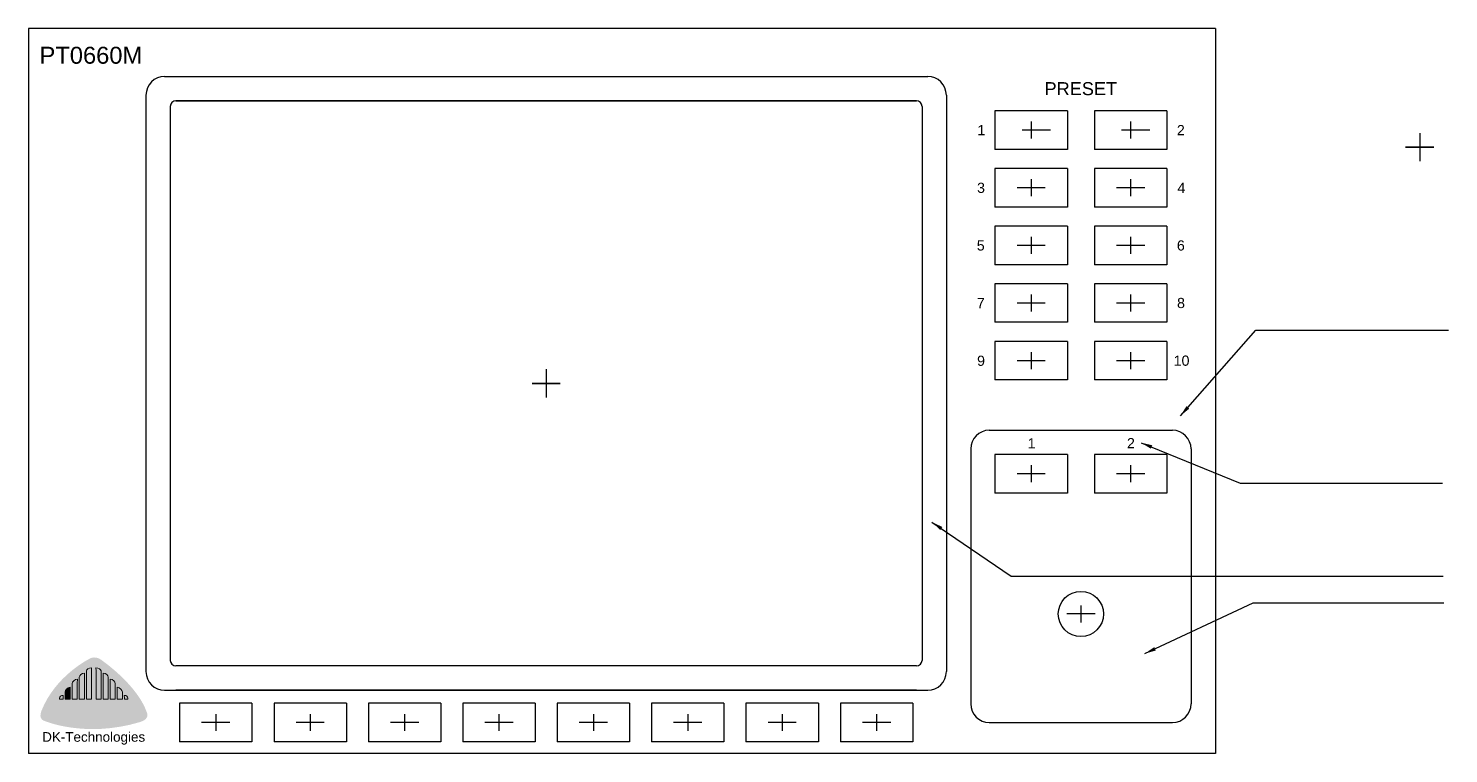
# Model space of a CAD drawing. Header units: millimetres. Extents: x 34 to 553, y -42 to 370.
# Drawn here: x 79.6 to 330.9, y 241.2 to 369.6 of the extents above; entities that cross this region are included whole.
import ezdxf

# ---------------------------------------------------------------- set-up
doc = ezdxf.new("R2010")
doc.units = ezdxf.units.MM
for name, color, linetype in [('Forplade', 4, 'Continuous'), ('LOGO_LARGE_IMAGE', 1, 'Continuous'), ('MSD200C', 4, 'Continuous'), ('ramme', 4, 'Continuous')]:
    doc.layers.add(name, color=color, linetype=linetype)
doc.styles.add('DK-Audio', font='ARIAL.TTF')
doc.dimstyles.new('DK-audio', dxfattribs={"dimtxt": 4, "dimasz": 2, "dimexe": 0.18, "dimexo": 0.0625, "dimgap": 1, "dimtad": 2, "dimdec": 1, "dimzin": 0, "dimdsep": 46, "dimtxsty": 'Standard', "dimcen": 5, "dimadec": 1, "dimazin": 0, "dimtfac": 1, "dimtdec": 1, "dimtofl": 0, "dimtmove": 2, "dimatfit": 3, "dimfxl": 0, "dimtolj": 1, "dimtzin": 0, "dimarcsym": 0})

msp = doc.modelspace()

# ---------------------------------------------------------------- hatches: boundary and pattern name
at = {"linetype": 'Continuous', "lineweight": 0}
h = msp.add_hatch(color=0, dxfattribs=at)
edge = h.paths.add_edge_path()
edge.add_spline(control_points=[(88.61, 254.77), (88.61, 255.09), (89.01, 255.47), (89.51, 255.47), (89.51, 255.47), (89.51, 254.89), (89.51, 254.89), (89.51, 254.89), (89.51, 250.9), (89.51, 250.9), (89.51, 250.9), (88.61, 250.9), (88.61, 250.9), (88.61, 250.9), (88.61, 254.77), (88.61, 254.77)], knot_values=[0, 0, 0, 0, 1, 1, 1, 2, 2, 2, 3, 3, 3, 4, 4, 4, 5, 5, 5, 5], degree=3, periodic=0)
edge = h.paths.add_edge_path()
edge.add_spline(control_points=[(89.87, 255.88), (89.87, 256.18), (90.27, 256.42), (90.77, 256.42), (90.77, 256.42), (90.76, 255.89), (90.76, 255.89), (90.76, 255.89), (90.76, 250.9), (90.76, 250.9), (90.76, 250.9), (89.87, 250.9), (89.87, 250.9), (89.87, 250.9), (89.87, 255.88), (89.87, 255.88)], knot_values=[0, 0, 0, 0, 1, 1, 1, 2, 2, 2, 3, 3, 3, 4, 4, 4, 5, 5, 5, 5], degree=3, periodic=0)
edge = h.paths.add_edge_path()
edge.add_spline(control_points=[(92.45, 255.88), (92.45, 256.18), (92.05, 256.42), (91.55, 256.42), (91.55, 256.42), (91.56, 255.89), (91.56, 255.89), (91.56, 255.89), (91.56, 250.9), (91.56, 250.9), (91.56, 250.9), (92.45, 250.9), (92.45, 250.9), (92.45, 250.9), (92.45, 255.88), (92.45, 255.88)], knot_values=[0, 0, 0, 0, 1, 1, 1, 2, 2, 2, 3, 3, 3, 4, 4, 4, 5, 5, 5, 5], degree=3, periodic=0)
edge = h.paths.add_edge_path()
edge.add_spline(control_points=[(93.71, 254.77), (93.71, 255.09), (93.31, 255.47), (92.81, 255.47), (92.81, 255.47), (92.82, 254.89), (92.82, 254.89), (92.82, 254.89), (92.82, 250.9), (92.82, 250.9), (92.82, 250.9), (93.71, 250.9), (93.71, 250.9), (93.71, 250.9), (93.71, 254.77), (93.71, 254.77)], knot_values=[0, 0, 0, 0, 1, 1, 1, 2, 2, 2, 3, 3, 3, 4, 4, 4, 5, 5, 5, 5], degree=3, periodic=0)
edge = h.paths.add_edge_path()
edge.add_spline(control_points=[(94.97, 253.65), (94.97, 253.97), (94.57, 254.41), (94.07, 254.41), (94.07, 254.41), (94.07, 253.71), (94.07, 253.71), (94.07, 253.71), (94.07, 250.9), (94.07, 250.9), (94.07, 250.9), (94.97, 250.9), (94.97, 250.9), (94.97, 250.9), (94.97, 253.65), (94.97, 253.65)], knot_values=[0, 0, 0, 0, 1, 1, 1, 2, 2, 2, 3, 3, 3, 4, 4, 4, 5, 5, 5, 5], degree=3, periodic=0)
edge = h.paths.add_edge_path()
edge.add_spline(control_points=[(96.23, 252.13), (96.23, 252.42), (95.82, 253), (95.32, 253), (95.32, 253), (95.33, 252.17), (95.33, 252.17), (95.33, 252.17), (95.33, 250.9), (95.33, 250.9), (95.33, 250.9), (96.23, 250.9), (96.23, 250.9), (96.23, 250.9), (96.23, 252.13), (96.23, 252.13)], knot_values=[0, 0, 0, 0, 1, 1, 1, 2, 2, 2, 3, 3, 3, 4, 4, 4, 5, 5, 5, 5], degree=3, periodic=0)
edge = h.paths.add_edge_path()
edge.add_spline(control_points=[(97.2, 251.1), (97.2, 251.31), (96.92, 251.54), (96.57, 251.54), (96.57, 251.54), (96.58, 251.11), (96.58, 251.11), (96.58, 251.11), (96.58, 250.9), (96.58, 250.9), (96.58, 250.9), (97.2, 250.9), (97.2, 250.9), (97.2, 250.9), (97.2, 251.1), (97.2, 251.1)], knot_values=[0, 0, 0, 0, 1, 1, 1, 2, 2, 2, 3, 3, 3, 4, 4, 4, 5, 5, 5, 5], degree=3, periodic=0)
edge = h.paths.add_edge_path()
edge.add_spline(control_points=[(85.12, 251.1), (85.12, 251.31), (85.4, 251.54), (85.75, 251.54), (85.75, 251.54), (85.74, 251.11), (85.74, 251.11), (85.74, 251.11), (85.74, 250.9), (85.74, 250.9), (85.74, 250.9), (85.12, 250.9), (85.12, 250.9), (85.12, 250.9), (85.12, 251.1), (85.12, 251.1)], knot_values=[0, 0, 0, 0, 1, 1, 1, 2, 2, 2, 3, 3, 3, 4, 4, 4, 5, 5, 5, 5], degree=3, periodic=0)
h = msp.add_hatch(color=0, dxfattribs=at)
edge = h.paths.add_edge_path()
edge.add_spline(control_points=[(87.35, 253.65), (87.35, 253.97), (87.76, 254.41), (88.26, 254.41), (88.26, 254.41), (88.25, 253.71), (88.25, 253.71), (88.25, 253.71), (88.25, 250.9), (88.25, 250.9), (88.25, 250.9), (87.35, 250.9), (87.35, 250.9), (87.35, 250.9), (87.35, 253.65), (87.35, 253.65)], knot_values=[0, 0, 0, 0, 1, 1, 1, 2, 2, 2, 3, 3, 3, 4, 4, 4, 5, 5, 5, 5], degree=3, periodic=0)
h = msp.add_hatch(color=0, dxfattribs=at)
edge = h.paths.add_edge_path()
edge.add_spline(control_points=[(86.1, 252.13), (86.1, 252.42), (86.5, 253), (87, 253), (87, 253), (86.99, 252.17), (86.99, 252.17), (86.99, 252.17), (86.99, 250.9), (86.99, 250.9), (86.99, 250.9), (86.1, 250.9), (86.1, 250.9), (86.1, 250.9), (86.1, 252.13), (86.1, 252.13)], knot_values=[0, 0, 0, 0, 1, 1, 1, 2, 2, 2, 3, 3, 3, 4, 4, 4, 5, 5, 5, 5], degree=3, periodic=0)
at = {"layer": 'LOGO_LARGE_IMAGE', "lineweight": 0}
h = msp.add_hatch(color=1, dxfattribs=at)
h.dxf.hatch_style = 2
edge = h.paths.add_edge_path()
edge.add_spline(control_points=[(90.17, 257.89), (90.17, 257.89), (84.32, 254.94), (81.9, 248.8), (81.3, 247.29), (82.46, 247.03), (82.46, 247.03), (82.46, 247.03), (89.66, 243.92), (99.35, 246.83), (101.31, 247.42), (100.49, 248.65), (100.49, 248.65), (100.49, 248.65), (99.42, 252.79), (92.49, 257.84), (91.23, 258.75), (90.17, 257.89), (90.17, 257.89)], knot_values=[0, 0, 0, 0, 1, 1, 1, 2, 2, 2, 3, 3, 3, 4, 4, 4, 5, 5, 5, 6, 6, 6, 6], degree=3, periodic=0)
h = msp.add_hatch(color=0, dxfattribs=at)
h.dxf.hatch_style = 2
edge = h.paths.add_edge_path()
edge.add_spline(control_points=[(85.32, 249.22), (84.44, 249.22), (84.44, 250.12), (84.44, 250.12), (84.44, 250.12), (89.81, 250.12), (89.81, 250.12), (89.81, 250.12), (90.78, 250.09), (90.78, 249), (90.78, 248.04), (90.1, 247.79), (89.81, 247.79), (89.52, 247.79), (83.47, 247.79), (83.47, 247.79), (83.47, 247.79), (83.46, 248.67), (84.41, 248.67), (84.41, 248.67), (89.71, 248.67), (89.71, 248.67), (89.71, 248.67), (89.94, 248.7), (89.94, 249), (89.94, 249.21), (89.68, 249.25), (89.68, 249.25), (89.68, 249.25), (85.87, 249.22), (85.32, 249.22)], knot_values=[0, 0, 0, 0, 1, 1, 1, 2, 2, 2, 3, 3, 3, 4, 4, 4, 5, 5, 5, 6, 6, 6, 7, 7, 7, 8, 8, 8, 9, 9, 9, 10, 10, 10, 10], degree=3, periodic=0)
h = msp.add_hatch(color=0, dxfattribs=at)
h.dxf.hatch_style = 2
edge = h.paths.add_edge_path()
edge.add_spline(control_points=[(91.59, 250.13), (91.59, 250.13), (91.59, 247.8), (91.59, 247.8), (91.59, 247.8), (92.46, 247.8), (92.46, 247.8), (92.46, 247.8), (92.46, 247.98), (92.46, 247.98), (92.46, 247.98), (92.44, 248.13), (92.61, 248.19), (92.68, 248.22), (92.9, 248.2), (92.9, 248.2), (92.9, 248.2), (98.94, 247.8), (98.94, 247.8), (98.94, 247.8), (98.71, 248.45), (98.15, 248.6), (97.94, 248.66), (95.95, 248.72), (94.68, 248.83), (93.74, 248.91), (92.78, 248.91), (94.68, 249.05), (95.92, 249.15), (96.97, 249.23), (97.16, 249.25), (97.69, 249.31), (97.95, 250.14), (97.95, 250.14), (97.95, 250.14), (92.91, 249.72), (92.91, 249.72), (92.91, 249.72), (92.71, 249.69), (92.64, 249.71), (92.44, 249.77), (92.46, 249.96), (92.46, 249.96), (92.46, 249.96), (92.46, 250.13), (92.46, 250.13), (92.46, 250.13), (91.59, 250.13), (91.59, 250.13)], knot_values=[0, 0, 0, 0, 1, 1, 1, 2, 2, 2, 3, 3, 3, 4, 4, 4, 5, 5, 5, 6, 6, 6, 7, 7, 7, 8, 8, 8, 9, 9, 9, 10, 10, 10, 11, 11, 11, 12, 12, 12, 13, 13, 13, 14, 14, 14, 15, 15, 15, 16, 16, 16, 16], degree=3, periodic=0)

# ---------------------------------------------------------------- linework, layer by layer
at = {"layer": 'LOGO_LARGE_IMAGE', "color": 0, "lineweight": 0}
for points in [[(89.87, 255.88), (89.87, 256.18), (90.27, 256.42), (90.77, 256.42), (90.77, 256.42), (90.76, 255.89), (90.76, 255.89), (90.76, 255.89), (90.76, 250.9), (90.76, 250.9), (90.76, 250.9), (89.87, 250.9), (89.87, 250.9), (89.87, 250.9), (89.87, 255.88), (89.87, 255.88)], [(92.45, 255.88), (92.45, 256.18), (92.05, 256.42), (91.55, 256.42), (91.55, 256.42), (91.56, 255.89), (91.56, 255.89), (91.56, 255.89), (91.56, 250.9), (91.56, 250.9), (91.56, 250.9), (92.45, 250.9), (92.45, 250.9), (92.45, 250.9), (92.45, 255.88), (92.45, 255.88)], [(87.35, 253.65), (87.35, 253.97), (87.76, 254.41), (88.26, 254.41), (88.26, 254.41), (88.25, 253.71), (88.25, 253.71), (88.25, 253.71), (88.25, 250.9), (88.25, 250.9), (88.25, 250.9), (87.35, 250.9), (87.35, 250.9), (87.35, 250.9), (87.35, 253.65), (87.35, 253.65)], [(88.61, 254.77), (88.61, 255.09), (89.01, 255.47), (89.51, 255.47), (89.51, 255.47), (89.51, 254.89), (89.51, 254.89), (89.51, 254.89), (89.51, 250.9), (89.51, 250.9), (89.51, 250.9), (88.61, 250.9), (88.61, 250.9), (88.61, 250.9), (88.61, 254.77), (88.61, 254.77)], [(93.71, 254.77), (93.71, 255.09), (93.31, 255.47), (92.81, 255.47), (92.81, 255.47), (92.82, 254.89), (92.82, 254.89), (92.82, 254.89), (92.82, 250.9), (92.82, 250.9), (92.82, 250.9), (93.71, 250.9), (93.71, 250.9), (93.71, 250.9), (93.71, 254.77), (93.71, 254.77)], [(94.97, 253.65), (94.97, 253.97), (94.57, 254.41), (94.07, 254.41), (94.07, 254.41), (94.07, 253.71), (94.07, 253.71), (94.07, 253.71), (94.07, 250.9), (94.07, 250.9), (94.07, 250.9), (94.97, 250.9), (94.97, 250.9), (94.97, 250.9), (94.97, 253.65), (94.97, 253.65)], [(85.12, 251.1), (85.12, 251.31), (85.4, 251.54), (85.75, 251.54), (85.75, 251.54), (85.74, 251.11), (85.74, 251.11), (85.74, 251.11), (85.74, 250.9), (85.74, 250.9), (85.74, 250.9), (85.12, 250.9), (85.12, 250.9), (85.12, 250.9), (85.12, 251.1), (85.12, 251.1)], [(86.1, 252.13), (86.1, 252.42), (86.5, 253), (87, 253), (87, 253), (86.99, 252.17), (86.99, 252.17), (86.99, 252.17), (86.99, 250.9), (86.99, 250.9), (86.99, 250.9), (86.1, 250.9), (86.1, 250.9), (86.1, 250.9), (86.1, 252.13), (86.1, 252.13)], [(96.23, 252.13), (96.23, 252.42), (95.82, 253), (95.32, 253), (95.32, 253), (95.33, 252.17), (95.33, 252.17), (95.33, 252.17), (95.33, 250.9), (95.33, 250.9), (95.33, 250.9), (96.23, 250.9), (96.23, 250.9), (96.23, 250.9), (96.23, 252.13), (96.23, 252.13)], [(97.2, 251.1), (97.2, 251.31), (96.92, 251.54), (96.57, 251.54), (96.57, 251.54), (96.58, 251.11), (96.58, 251.11), (96.58, 251.11), (96.58, 250.9), (96.58, 250.9), (96.58, 250.9), (97.2, 250.9), (97.2, 250.9), (97.2, 250.9), (97.2, 251.1), (97.2, 251.1)]]:
    msp.add_open_spline(points, degree=3, knots=[0, 0, 0, 0, 1, 1, 1, 2, 2, 2, 3, 3, 3, 4, 4, 4, 5, 5, 5, 5], dxfattribs=at)
at = {"layer": 'ramme', "color": 0, "ltscale": 0.1}
for p, q in [((289.6, 369.55), (79.6, 369.55)), ((79.6, 369.55), (79.6, 241.25)), ((289.6, 369.55), (289.6, 241.25)), ((103.7, 361.05), (238.7, 361.05)), ((100.4, 357.75), (100.4, 255.75)), ((242, 357.75), (242, 255.75)), ((104.7, 355.75), (104.7, 257.75)), ((236.7, 356.75), (105.7, 356.75)), ((105.7, 356.75), (236.7, 356.75)), ((237.7, 355.75), (237.7, 257.75)), ((237.7, 355.75), (237.7, 257.75)), ((250.6, 354.95), (250.6, 348.15)), ((263.4, 354.95), (250.6, 354.95)), ((263.4, 354.95), (263.4, 348.15)), ((268.2, 354.95), (268.2, 348.15)), ((281, 354.95), (268.2, 354.95)), ((281, 354.95), (281, 348.15)), ((257, 353.05), (257, 350.05)), ((274.6, 353.05), (274.6, 350.05)), ((260.4, 351.55), (255.4, 351.55)), ((278, 351.55), (273, 351.55)), ((263.4, 348.15), (250.6, 348.15)), ((281, 348.15), (268.2, 348.15)), ((263.4, 344.75), (250.6, 344.75)), ((250.6, 344.75), (250.6, 337.95)), ((263.4, 344.75), (263.4, 337.95)), ((281, 344.75), (268.2, 344.75)), ((268.2, 344.75), (268.2, 337.95)), ((281, 344.75), (281, 337.95)), ((257, 342.85), (257, 339.85)), ((274.6, 342.85), (274.6, 339.85)), ((259.5, 341.35), (254.5, 341.35)), ((277.1, 341.35), (272.1, 341.35)), ((263.4, 337.95), (250.6, 337.95)), ((281, 337.95), (268.2, 337.95)), ((263.4, 334.55), (250.6, 334.55)), ((250.6, 334.55), (250.6, 327.75)), ((263.4, 334.55), (263.4, 327.75)), ((281, 334.55), (268.2, 334.55)), ((268.2, 334.55), (268.2, 327.75)), ((281, 334.55), (281, 327.75)), ((257, 332.65), (257, 329.65)), ((274.6, 332.65), (274.6, 329.65)), ((259.5, 331.15), (254.5, 331.15)), ((277.1, 331.15), (272.1, 331.15)), ((263.4, 327.75), (250.6, 327.75)), ((281, 327.75), (268.2, 327.75)), ((263.4, 324.35), (250.6, 324.35)), ((250.6, 324.35), (250.6, 317.55)), ((263.4, 324.35), (263.4, 317.55)), ((281, 324.35), (268.2, 324.35)), ((268.2, 324.35), (268.2, 317.55)), ((281, 324.35), (281, 317.55)), ((257, 322.45), (257, 319.45)), ((274.6, 322.45), (274.6, 319.45)), ((259.5, 320.95), (254.5, 320.95)), ((277.1, 320.95), (272.1, 320.95)), ((263.4, 317.55), (250.6, 317.55)), ((281, 317.55), (268.2, 317.55)), ((263.4, 314.15), (250.6, 314.15)), ((250.6, 314.15), (250.6, 307.35)), ((263.4, 314.15), (263.4, 307.35)), ((281, 314.15), (268.2, 314.15)), ((268.2, 314.15), (268.2, 307.35)), ((281, 314.15), (281, 307.35)), ((257, 312.25), (257, 309.25)), ((274.6, 312.25), (274.6, 309.25)), ((171.2, 309.25), (171.2, 304.25)), ((259.5, 310.75), (254.5, 310.75)), ((277.1, 310.75), (272.1, 310.75)), ((168.7, 306.75), (173.7, 306.75)), ((173.7, 306.75), (168.7, 306.75)), ((263.4, 307.35), (250.6, 307.35)), ((281, 307.35), (268.2, 307.35)), ((249.6, 298.45), (282, 298.45)), ((246.3, 295.15), (246.3, 250.05)), ((263.4, 294.15), (250.6, 294.15)), ((250.6, 294.15), (250.6, 287.35)), ((263.4, 294.15), (263.4, 287.35)), ((281, 294.15), (268.2, 294.15)), ((268.2, 294.15), (268.2, 287.35)), ((281, 294.15), (281, 287.35)), ((285.3, 295.15), (285.3, 250.05)), ((257, 292.25), (257, 289.25)), ((274.6, 292.25), (274.6, 289.25)), ((259.5, 290.75), (254.5, 290.75)), ((277.1, 290.75), (272.1, 290.75)), ((263.4, 287.35), (250.6, 287.35)), ((281, 287.35), (268.2, 287.35)), ((265.8, 267.45), (265.8, 264.45)), ((268.3, 265.95), (263.3, 265.95)), ((236.7, 256.75), (105.7, 256.75)), ((103.7, 252.45), (238.7, 252.45)), ((236.7, 252.45), (105.7, 252.45)), ((106.35, 250.15), (106.35, 243.35)), ((119.15, 250.15), (106.35, 250.15)), ((119.15, 250.15), (119.15, 243.35)), ((123.05, 250.15), (123.05, 243.35)), ((135.85, 250.15), (123.05, 250.15)), ((135.85, 250.15), (135.85, 243.35)), ((139.75, 250.15), (139.75, 243.35)), ((139.75, 250.15), (139.75, 243.35)), ((152.55, 250.15), (139.75, 250.15)), ((152.55, 250.15), (152.55, 243.35)), ((156.45, 250.15), (156.45, 243.35)), ((169.25, 250.15), (156.45, 250.15)), ((169.25, 250.15), (169.25, 243.35)), ((173.15, 250.15), (173.15, 243.35)), ((173.15, 250.15), (173.15, 243.35)), ((173.15, 250.15), (173.15, 243.35)), ((185.95, 250.15), (173.15, 250.15)), ((185.95, 250.15), (185.95, 243.35)), ((189.85, 250.15), (189.85, 243.35)), ((202.65, 250.15), (189.85, 250.15)), ((202.65, 250.15), (202.65, 243.35)), ((206.55, 250.15), (206.55, 243.35)), ((219.35, 250.15), (206.55, 250.15)), ((219.35, 250.15), (219.35, 243.35)), ((223.25, 250.15), (223.25, 243.35)), ((236.05, 250.15), (223.25, 250.15)), ((236.05, 250.15), (236.05, 243.35)), ((115.25, 246.75), (110.25, 246.75)), ((115.25, 246.75), (110.25, 246.75)), ((112.75, 248.25), (112.75, 245.25)), ((112.75, 248.25), (112.75, 245.25)), ((131.95, 246.75), (126.95, 246.75)), ((131.95, 246.75), (126.95, 246.75)), ((129.45, 248.25), (129.45, 245.25)), ((129.45, 248.25), (129.45, 245.25)), ((148.65, 246.75), (143.65, 246.75)), ((148.65, 246.75), (143.65, 246.75)), ((146.15, 248.25), (146.15, 245.25)), ((146.15, 248.25), (146.15, 245.25)), ((165.35, 246.75), (160.35, 246.75)), ((165.35, 246.75), (160.35, 246.75)), ((162.85, 248.25), (162.85, 245.25)), ((169.25, 248.25), (169.25, 243.35)), ((182.05, 246.75), (177.05, 246.75)), ((182.05, 246.75), (177.05, 246.75)), ((179.55, 248.25), (179.55, 245.25)), ((179.55, 248.25), (179.55, 245.25)), ((198.75, 246.75), (193.75, 246.75)), ((198.75, 246.75), (193.75, 246.75)), ((196.25, 248.25), (196.25, 245.25)), ((196.25, 248.25), (196.25, 245.25)), ((215.45, 246.75), (210.45, 246.75)), ((215.45, 246.75), (210.45, 246.75)), ((212.95, 248.25), (212.95, 245.25)), ((212.95, 248.25), (212.95, 245.25)), ((232.15, 246.75), (227.15, 246.75)), ((232.15, 246.75), (227.15, 246.75)), ((229.65, 248.25), (229.65, 245.25)), ((229.65, 248.25), (229.65, 245.25)), ((249.6, 246.75), (282, 246.75)), ((289.6, 241.25), (79.6, 241.25)), ((119.15, 243.35), (106.35, 243.35)), ((135.85, 243.35), (123.05, 243.35)), ((152.55, 243.35), (139.75, 243.35)), ((169.25, 243.35), (156.45, 243.35)), ((185.95, 243.35), (173.15, 243.35)), ((202.65, 243.35), (189.85, 243.35)), ((219.35, 243.35), (206.55, 243.35)), ((236.05, 243.35), (223.25, 243.35))]:
    msp.add_line(p, q, dxfattribs=at)
at = {"layer": 'ramme', "color": 5, "ltscale": 0.1}
for p, q in [((325.75, 351.04), (325.75, 346.04)), ((323.25, 348.54), (328.25, 348.54)), ((328.25, 348.54), (323.25, 348.54))]:
    msp.add_line(p, q, dxfattribs=at)
at = {"layer": 'ramme', "color": 0, "ltscale": 0.1}
msp.add_circle((265.8, 265.95), 4, dxfattribs=at)
for centre, radius, start, end in [((103.7, 357.75), 3.3, 90, 180), ((238.7, 357.75), 3.3, 0, 90), ((105.7, 355.75), 1, 90, 180), ((236.7, 355.75), 1, 0, 90), ((249.6, 295.15), 3.3, 90, 180), ((282, 295.15), 3.3, 0, 90), ((105.7, 257.75), 1, 180, 270), ((236.7, 257.75), 1, 270, 0), ((103.7, 255.75), 3.3, 180, 270), ((238.7, 255.75), 3.3, 270, 0), ((249.6, 250.05), 3.3, 180, 270), ((282, 250.05), 3.3, 270, 0)]:
    msp.add_arc(centre, radius, start, end, dxfattribs=at)

# ---------------------------------------------------------------- texts
at = {"layer": 'Forplade', "color": 0, "style": 'DK-Audio'}
for s, height, p in [('PRESET', 2.3, (259.36, 357.74)), ('1', 1.8, (247.48, 350.65)), ('2', 1.8, (282.78, 350.65)), ('3', 1.8, (247.43, 340.45)), ('4', 1.8, (282.88, 340.45)), ('5', 1.8, (247.38, 330.25)), ('6', 1.8, (282.78, 330.25)), ('7', 1.8, (247.38, 320.05)), ('8', 1.8, (282.81, 320.07)), ('9', 1.8, (247.43, 309.85)), ('10', 1.8, (282.21, 309.87)), ('1', 1.8, (256.38, 295.25)), ('2', 1.8, (273.95, 295.27)), ('DK-Technologies', 1.7, (82.04, 243.35))]:
    msp.add_text(s, height=height, dxfattribs=at).set_placement(p)
at = {"layer": 'MSD200C', "color": 0, "style": 'DK-Audio'}
msp.add_text('PT0660M', height=3, dxfattribs=at).set_placement((81.57, 363.3))

# ---------------------------------------------------------------- leaders
at = {"layer": 'ramme', "color": 5, "ltscale": 0.1}
for points in [[(283.4, 301), (296.75, 316.15), (330.85, 316.15)], [(276.45, 296.25), (293.95, 289.1), (329.8, 289.1)], [(239.45, 282.2), (253.45, 272.65), (329.9, 272.65)], [(277.1, 258.94), (296.3, 267.94), (330, 267.95)]]:
    msp.add_leader(points, dimstyle='DK-audio', override={"dimgap": 1, "dimtad": 0}, dxfattribs=at)

doc.saveas('drawing.dxf')
